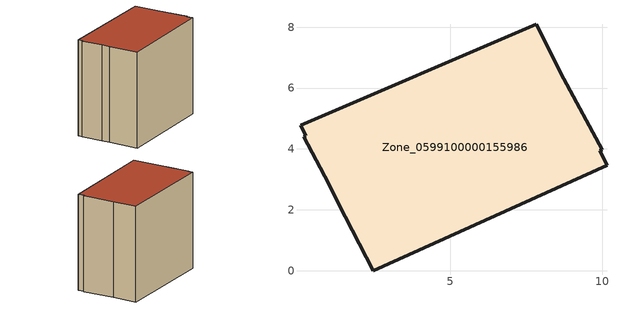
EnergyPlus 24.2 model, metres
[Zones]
Zone_0599100000155986
 floor ground (C_G): 0.18,4.4 0.25,4.43 0.08,4.79 7.83,8.09 8.73,6.3 9.99,3.97 9.92,3.94 10.16,3.46 2.47,0 1.32,2.21 1.01,2.85 z3.24
 wall outside (C_F): 2.47,0 10.16,3.46 9.92,3.94 9.99,3.97 8.73,6.3 7.83,8.09 0.08,4.79 0.25,4.43 0.18,4.4 1.01,2.85 1.32,2.21 2.47,0 z3.24:11.42
 roof outside (C_R): 0.25,4.43 0.18,4.4 1.01,2.85 1.32,2.21 2.47,0 10.16,3.46 9.92,3.94 9.99,3.97 8.73,6.3 7.83,8.09 0.08,4.79 z11.42
[BUILDING]
Pand.0599100000155986: North Axis=0; Terrain=City; Loads Convergence Tolerance Value=0.04; Temperature Convergence Tolerance Value=0.4; Solar Distribution=FullExterior; Maximum Number of Warmup Days=25; Minimum Number of Warmup Days=1
[Site:Location]
Rotterdam.The.Hague.AP_ZH_NLD Design_Conditions: Latitude=51.96; Longitude=4.45; Time Zone=1; Elevation=-4.5
[SITE:GROUNDTEMPERATURE:BUILDINGSURFACE]
18, 18, 18, 18, 18, 18, 18, 18, 18, 18, 18, 18
[MATERIAL] Thermal Absorptance=0.9; Solar Absorptance=0.7; Visible Absorptance=0.7
Name | Roughness | Thickness | Conductivity | Density | Specific Heat
G.TC.1946 | MediumSmooth | 0.15 | 1 | 540 | 1210
F.TC.1946 | Rough | 0.3 | 0.857143 | 1920 | 840
R.TC.1946 | MediumRough | 0.2 | 0.909091 | 1500 | 1000
[CONSTRUCTION]
C_G: G.TC.1946
C_F: F.TC.1946
C_R: R.TC.1946
[ZONE]
Zone_0599100000155986: Type=1; Multiplier=1; Ceiling Height=Autocalculate; Volume=Autocalculate; Floor Area=autocalculate; Part of Total Floor Area=Yes
[ZONEINFILTRATION:DESIGNFLOWRATE]
Infil_Zone_0599100000155986: Zone or ZoneList or Space or SpaceList=Zone_0599100000155986; Schedule=AlwaysOn; Design Flow Rate Calculation Method=Flow/Area; Flow Rate per Floor Area=0.003; Constant Term Coefficient=1; Temperature Term Coefficient=0; Velocity Term Coefficient=0; Velocity Squared Term Coefficient=0
[HVACTEMPLATE:ZONE:IDEALLOADSAIRSYSTEM]
Zone_0599100000155986: Maximum Heating Supply Air Temperature=50; Minimum Cooling Supply Air Temperature=13; Maximum Heating Supply Air Humidity Ratio=0.0156; Minimum Cooling Supply Air Humidity Ratio=0.0077; Heating Limit=NoLimit; Cooling Limit=NoLimit; Dehumidification Control Type=ConstantSensibleHeatRatio; Cooling Sensible Heat Ratio=0.7; Dehumidification Setpoint=60; Humidification Control Type=None; Humidification Setpoint=30; Outdoor Air Method=None; Outdoor Air Flow Rate per Person=0.00944; Outdoor Air Flow Rate per Zone Floor Area=0; Outdoor Air Flow Rate per Zone=0; Demand Controlled Ventilation Type=None; Outdoor Air Economizer Type=NoEconomizer; Heat Recovery Type=None; Sensible Heat Recovery Effectiveness=0.7; Latent Heat Recovery Effectiveness=0.65
[ZONECONTROL:THERMOSTAT]
ThermostatControl_Zone_0599100000155986: Zone or ZoneList=Zone_0599100000155986; Control Type Schedule=DualSetpointControlType; Control 1=Thermostat_Zone_0599100000155986; Temperature Difference Between Cutout And Setpoint=0
[THERMOSTATSETPOINT:DUALSETPOINT]
Thermostat_Zone_0599100000155986: Heating Setpoint Temperature Schedule=HeatingSetpoint_Zone_0599100000155986; Cooling Setpoint Temperature Schedule=CoolingSetpoint_Zone_0599100000155986
[SCHEDULE:COMPACT]
HeatingSetpoint_Zone_0599100000155986: Through: 12/31, For: AllDays, Until: 24:00, 21
CoolingSetpoint_Zone_0599100000155986: Through: 12/31, For: AllDays, Until: 24:00, 24
DualSetpointControlType: Through: 12/31, For: AllDays, Until: 24:00, 4
AlwaysOn: Through: 12/31, For: AllDays, Until: 24:00, 1
